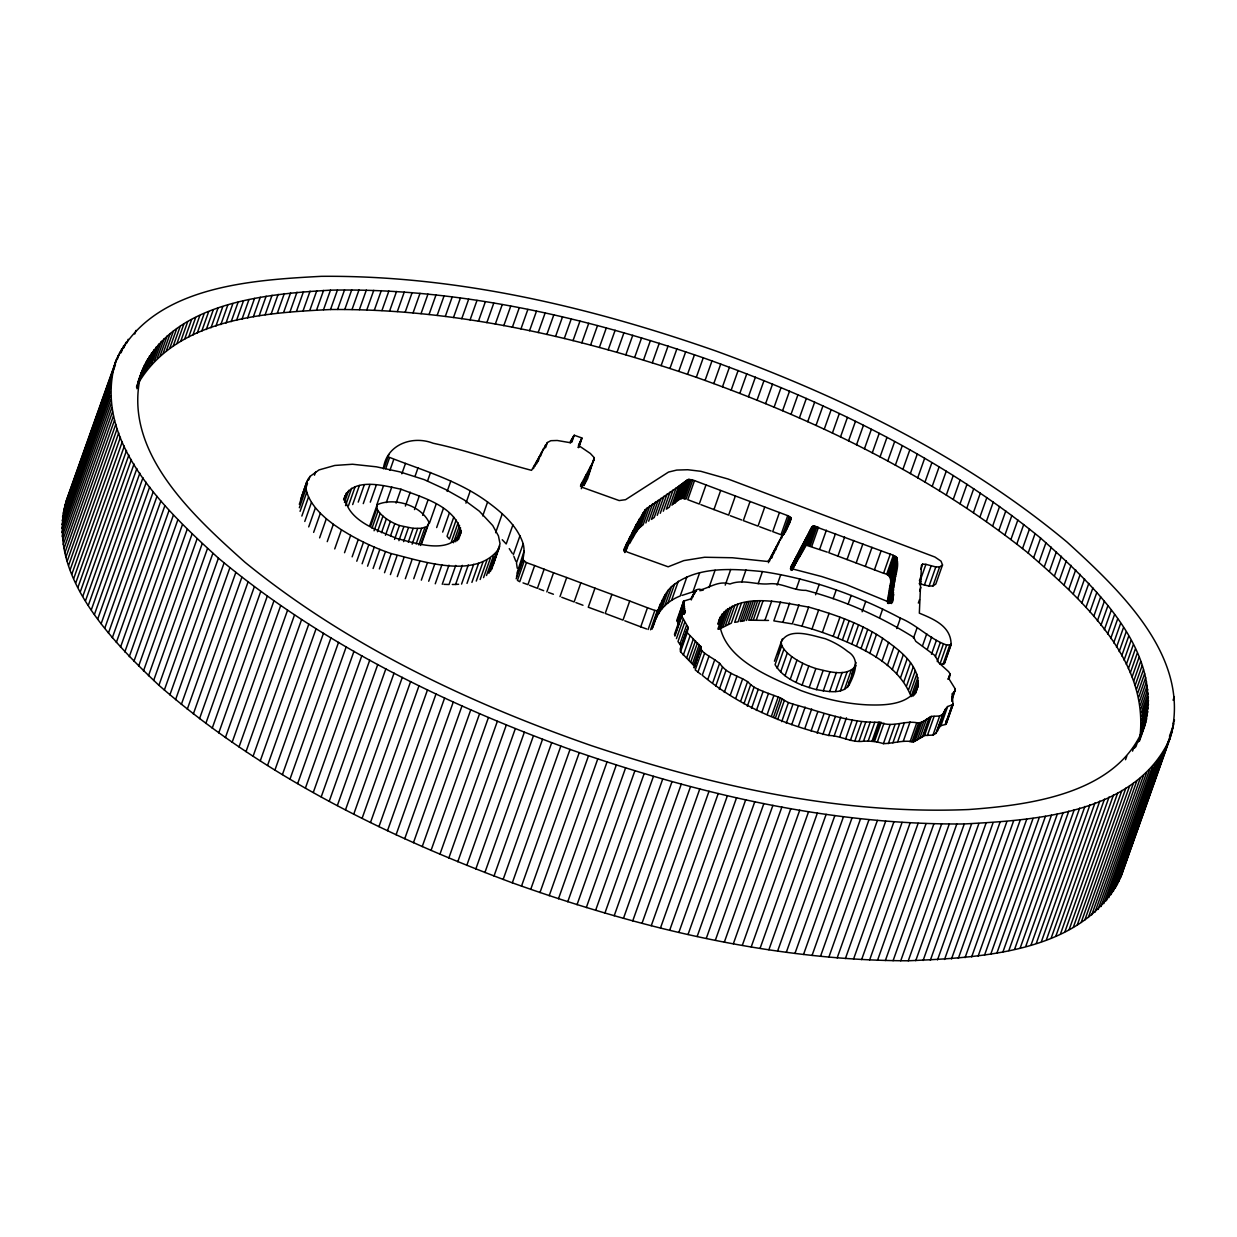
<?xml version="1.0" encoding="UTF-8"?>
<svg xmlns="http://www.w3.org/2000/svg" width="1237" height="1237" viewBox="0 0 1237 1237"><rect width="100%" height="100%" fill="white"/><g stroke="black" fill="none" stroke-linecap="round" stroke-linejoin="round"><path stroke-width="1.5" d="M893.547 594.332C889.805 583.106 906.752 558.382 890.269 554.176L813.668 526.003L811.534 527.457L790.969 567.087L793.69 569.252L821.584 576.504L845.969 584.452L889.171 602.187L892.635 601.862L893.547 594.332L890.501 603.022M684.494 608.434L684.989 612.872L681.2 615.16L674.49 634.256L674.907 636.065L684.494 608.434L683.551 601.151L690.555 598.986C693.741 595.213 694.467 587.235 701.456 589.632C711.028 586.879 719.315 580.54 729.954 584.019C742.757 578.885 755.714 584.962 768.734 583.864C781.583 582.349 792.948 590.714 805.875 590.343C844.098 600.393 880.187 616.32 913.726 637.38L915.767 641.323L935.157 655.703L938.667 662.645L948.655 671.706L950.109 673.995L948.269 679.206M344.814 496.13C346.777 520.638 377.501 530.225 397.139 538.59C416.312 543.244 449.866 555.258 461.045 532.436C455.742 506.18 422.714 497.63 400.974 489.218C383.3 485.553 351.494 476.369 343.592 499.593M1170.156 738.087C1135.891 813.946 1036.374 820.054 964.272 823.95C829.579 825.11 696.555 793.628 570.041 749.406C444.377 703.745 321.635 644.214 218.423 558.134C165.495 509.845 92.682 441.934 115.366 362.178C149.646 286.335 249.163 280.211 321.264 276.33C455.958 275.155 588.982 306.637 715.496 350.86C841.16 396.536 963.886 456.066 1067.114 542.131C1120.042 590.436 1192.839 658.347 1170.156 738.087L1121.634 874.822C1085.823 952.923 982.487 957.453 908.283 960.778C772.831 960.484 639.282 928.183 512.319 882.831C385.573 835.702 261.471 774.718 158.924 685.298C108.856 637.921 39.507 567.644 69.705 492.063M849.231 684.757C854.674 673.902 860.875 659.135 847.623 651.435C840.882 645.946 833.181 641.74 825.064 638.648C812.106 635.602 788.789 626.695 781.15 642.111L781.769 645.559L775.058 664.656C783.67 679.051 800.942 685.453 816.389 689.627C826.826 691.251 842.181 695.117 849.231 684.757L849.278 681.541M137.956 382.171C162.032 303.297 261.332 294.22 330.465 290.169C457.675 287.695 583.508 316.842 703.25 357.787C823.641 400.618 941.125 456.917 1040.611 538.08C1094.25 586.013 1173.341 657.914 1139.787 738.149C1149.838 659.831 1081.664 599.497 1028.163 553.078C929.729 474.436 814.518 419.312 696.323 377.316C578.761 337.052 455.386 308.43 330.511 309.528C262.677 312.775 175.36 318.79 137.523 384.552M594.27 459.654L590.528 466.596L583.818 485.677L587.575 478.734L594.317 457.752L590.358 453.484L578.468 445.397L581.854 437.944L574.246 435.238L569.716 442.599L557.222 440.48L550.836 440.697L547.372 442.537L531.554 470.338C498.913 461.803 466.442 450.283 433.197 443.263C412.246 435.068 386.176 444.671 383.393 468.777M894.397 584.297L887.687 603.393C886.063 594.239 897.938 575.994 883.558 573.272L828.79 552.707L835.485 533.611M950.109 673.995L949.15 679.144L955.32 689.071L951.717 701.333M951.098 644.755L946.645 645.003L939.934 664.099L944.388 663.836L951.098 644.755C951.268 626.231 933.703 619.134 919.338 613.15L921.457 565.263L922.632 564.118L925.91 564.335L935.806 566.948L939.656 566.855L942.517 564.969L941.017 561.15L934.925 557.037L728.005 478.997L700.76 471.282L687.741 469.735L676.716 470.075L668.521 472.07L625.566 499.686L619.165 500.568L581.606 487.1L580.57 485.847L581.777 483.002L590.528 466.596M791.139 518.612L787.722 515.643L694.498 480.605L688.684 479.384L645.266 509.629L636.297 524.519L623.711 549.738L627.499 552.15L668.15 566.809L683.829 560.608L704.611 557.253L732.319 557.748L767.141 561.428L768.981 560.469L791.139 518.612L789.299 523.823M491.63 569.484L500.026 543.754L498.449 535.915L492.759 525.57L479.307 511.159L464.153 499.918L445.629 489.496L424.306 479.662L399.783 471.854L376.388 466.813L352.514 464.246L334.825 465.452L319.007 469.921L309.946 476.477L306.683 482.09L300.591 499.454M659.878 605.975L651.992 629.076C658.27 614.851 659.785 597.904 671.567 586.585C696.416 565.804 732.211 568.68 762.44 571.571C810.73 578.715 857.411 595.244 900.428 618.144C917.004 624.932 929.853 639.189 946.645 645.003M516.185 578.823C519.772 567.567 526.328 555.985 523.189 543.801C517.282 525.818 502.408 512.845 487.594 502.006C457.767 480.049 421.198 470.014 387.66 456.639M516.989 573.164L524.163 550.821M141.745 371.517C119.85 449.82 192.786 515.489 244.911 562.201C346.855 645.281 467.493 702.446 591.054 745.524C712.419 786.021 840.109 814.92 968.772 809.524C1034.039 804.792 1125.33 792.314 1146.73 718.604M701.116 647.09L694.173 667.733L701.116 647.09L687.246 632.679L688.004 627.205L681.2 615.16M917.9 686.628C920.266 664.656 898.479 649.518 882.692 638.323C860.287 623.262 834.434 614.449 808.673 607.073C782.696 603.022 735.706 589.863 719.223 619.799C721.063 658.919 770.187 677.026 800.849 690.524C822.126 698.379 844.469 703.698 867.168 704.843C884.78 705.461 909.365 705.183 917.9 686.628L915.457 693.57M299.323 504.34L306.683 482.09M1124.711 864.137L1121.634 874.822M301.905 496.532L307.998 479.167M304.457 492.094L307.503 483.42M308.724 479.941L309.946 476.477M299.354 507.727L306.049 488.63L306.034 485.244M300.065 511.345L306.776 492.249L306.049 488.63M314.476 475.209L315.698 471.745M301.843 516.061L308.554 496.965L306.776 492.249M304.781 521.457L311.492 502.361L308.554 496.965M308.709 526.9L315.42 507.804L311.492 502.361M313.641 532.374L320.352 513.278L315.42 507.804M319.61 537.863L326.321 518.782L320.352 513.278M327.233 541.651L333.341 524.287L326.321 518.782M343.917 499.918L346.36 492.975M344.489 502.469L348.757 490.316M345.54 505.624L351.633 488.259M348.463 505.732L355.174 486.651M334.732 548.919L341.443 529.823L333.341 524.287M352.684 504.557L359.395 485.476M358.22 502.114L364.312 484.765M344.535 552.707L350.643 535.343L341.443 529.823M363.261 503.629L369.971 484.533M370.28 502.16L376.373 484.811M352.143 556.836L358.251 539.487L350.643 535.343M384.568 466.813L388.835 454.659M385.681 468.668L389.33 458.247M356.782 561.227L363.492 542.131L358.251 539.487M376.852 504.681L383.563 485.6M369.801 525.493L377.177 504.711C394.309 497.073 421.013 505.299 429.084 522.509L421.585 543.692M389.949 470.261L393.613 459.839M370.775 525.787L376.868 508.438L377.177 504.711M372.012 528.168L378.12 510.804L376.868 508.438M362.116 563.763L368.827 544.667L363.492 542.131M374.069 530.766L380.161 513.417L378.12 510.804M386.3 502.593L391.789 486.976M377.455 531.74L382.944 516.123L380.161 513.417M367.559 566.19L374.27 547.094L368.827 544.667M401.839 473.802L405.504 463.396M381.491 532.699L386.361 518.813L382.944 516.123M373.11 568.494L379.821 549.398L374.27 547.094M396.087 503.103L400.974 489.218M385.465 535.265L390.351 521.38L386.361 518.813M390.536 535.822L394.804 523.668L390.351 521.38M379.372 568.927L385.465 551.578L379.821 549.398M414.998 476.431L418.044 467.756M405.365 506.057L410.251 492.171M394.557 539.409L399.427 525.524L413.143 528.323L421.631 528.307L427.213 526.39L429.084 522.509M384.521 572.7L391.232 553.604C422.312 561.041 476.338 580.339 499.238 548.3M398.917 540.662L403.788 526.776M390.397 574.602L397.108 555.521M414.503 509.598L419.389 495.712M403.571 541.62L408.442 527.72M427.492 481.147L430.538 472.472M408.272 542.208L413.143 528.323M397.293 576.628L404.004 557.531M412.137 544.156L417.627 528.539M422.637 515.319L428.126 499.686M416.142 543.94L421.631 528.307M405.334 578.715L412.045 559.619M418.817 544.96L424.925 527.611M420.518 545.471L427.213 526.39M429.486 523.081L436.197 504M413.746 578.715L419.838 561.366M447.16 491.414L450.825 480.992M436.661 527.565L443.372 508.484M421.338 580.138L427.43 562.789M442.676 532.096L449.371 513.015M428.698 581.251L434.805 563.886M453.747 517.205L447.036 536.301L449.433 539.131L456.144 520.05M435.254 583.787L441.965 564.69M451.381 541.868L458.092 522.772M465.947 503.15L470.215 490.996M453.469 542.734L459.576 525.385M455.68 541.744L460.566 527.859M457.396 540.631L461.061 530.225M442.243 584.281L448.954 565.201M458.602 539.378L461.045 532.436M455.742 565.417L449.031 584.513L443.944 584.343M452.309 584.482L455.587 584.452L462.298 565.355M482.724 515.891L487.594 502.006M461.571 584.08L468.282 564.984M466.998 583.385L473.709 564.288M471.9 582.38L478.611 563.283M476.276 581.065L482.987 561.969M495.62 532.714L502.33 513.618M480.157 579.488L486.868 560.392M483.559 577.633L490.269 558.536M486.512 575.514L493.223 556.418M488.862 573.334L495.573 554.238M493.934 561.119L498.202 548.965M490.393 571.463L497.104 552.367M493.099 565.185L499.81 546.089M512.922 524.859L506.211 543.955L502.237 539.734M533.456 468.637L534.678 465.158M535.049 466.194L536.889 460.984M536.672 463.767L539.1 456.824M538.064 461.571L541.11 452.897M540.693 455.927L543.136 448.985M544.156 448.629L545.378 445.15M545.548 447.748L547.372 442.537M513.278 554.856L519.973 535.76M523.189 543.801L516.478 562.897L517.221 568.17M516.525 576.427L523.236 557.33M524.148 561.304L517.437 580.4L519.741 581.73L526.452 562.634L522.895 559.727M570.412 443.109L571.618 439.645M571.386 441.393L572.607 437.929M571.664 441.377L573.489 436.166M571.803 442.181L574.246 435.238M526.452 562.634L534.647 565.556L527.936 584.637L523.019 582.89M578.174 447.469L579.998 442.274M578.421 447.454L580.864 440.511M578.808 446.619L581.854 437.944M578.715 447.547L581.761 438.872M534.647 565.556L544.125 569.206L537.415 588.302L529.513 585.256M580.555 486.466L581.777 483.002M581.313 488.692L586.183 474.807M546.831 591.874L553.542 572.777L544.125 569.206M588.224 475.101L594.317 457.752M559.99 596.621L566.701 577.524L553.542 572.777M566.701 577.524L580.849 582.843L574.138 601.94L561.768 597.285M580.849 582.843L594.982 588.147L588.271 607.228L603.532 612.825M623.927 551.207L626.973 542.533M624.561 552.135L630.05 536.518M624.886 552.599L633.143 530.503M626.432 549.599L636.297 524.519M611.928 594.348L605.218 613.444L623 620.124L629.71 601.027L594.982 588.147M629.587 543.615L632.88 537.678L639.591 518.581M632.88 537.678L636.375 531.833L643.085 512.736M636.375 531.833L638.555 528.725L645.266 509.629M638.555 528.725L640.673 526.668L647.384 507.572M649.858 505.67L643.147 524.766L640.673 526.668M645.869 522.957L652.579 503.861M648.667 521.179L655.378 502.083M658.161 500.305L651.451 519.401L654.265 517.437L660.975 498.341M657.249 515.35L663.96 496.269M660.28 513.293L666.99 494.197M663.31 511.221L670.021 492.125M673.052 490.068L666.341 509.165L669.372 507.093L676.082 487.997M671.969 505.284L678.68 486.187M673.376 504.248L680.087 485.151M681.448 484.115L674.737 503.212L676.082 502.16L682.793 483.064M677.443 501.109L684.154 482.013M678.804 500.073L685.514 480.977M686.922 479.956L680.226 499.052L681.974 498.465L688.684 479.384M681.015 498.65L687.71 479.569M689.829 479.399L683.118 498.496L686.025 499.114L692.735 480.018M684.463 498.697L691.174 479.616M646.642 628.984L640.751 626.85L647.461 607.769L629.71 601.027M694.498 480.605L687.787 499.702L699.276 504.031L705.987 484.95M648.126 629.525L654.837 610.429L657.264 610.707L659.584 608.156M650.554 629.803L657.264 610.707M653.646 622.953L660.342 603.857M662.615 599.821L655.904 618.917C660.311 608.202 669.433 600.069 680.195 596.018L686.906 576.921M658.486 613.908L665.197 594.811M661.625 609.114L668.336 590.018M664.857 605.682L671.567 586.585M667.995 602.867L674.706 583.771M671.598 600.301L678.309 581.22M735.35 496.006L728.639 515.102L713.95 509.567L720.661 490.486M684.494 600.594L677.165 621.654L683.551 601.151M683.845 600.765L676.84 620.247M677.629 623.634L684.339 604.537M677.799 625.52L684.509 606.424M675.603 632.957L682.314 613.861M684.138 614.341L685.36 610.862M676.438 638.617L683.149 619.521M682.02 595.414L692.936 591.843L699.647 572.746M691.267 599.96L693.091 594.75M692.596 597.456L694.436 592.245M693.802 594.549L695.024 591.085M684.695 622.412L677.984 641.508L681.293 646.302L688.004 627.205M694.653 593.636L695.859 590.157M679.793 644.431L686.504 625.35M686.891 629.757L680.18 648.853L680.536 651.775L694.405 666.186M681.216 647.399L688.143 627.824M680.536 651.775L687.246 632.679M683.288 655.177L689.999 636.081M709.002 587.56L715.094 570.211M686.643 658.038L693.354 638.941M688.777 659.955L695.488 640.859M690.803 661.857L697.513 642.761M692.596 663.542L699.292 644.446M750.039 501.526L743.329 520.622L758.034 526.127L764.744 507.031M693.818 664.918L700.529 645.822M700.884 648.636L701.951 650.832L695.24 669.928L700.807 674.289M725.222 585.132L730.711 569.515M697.884 672.309L704.595 653.213L701.951 650.832M717.847 623.804L720.29 616.846M718.295 624.515L721.944 614.109M717.877 629.123L723.985 611.758M704.595 653.213L708.987 656.182L702.276 675.278C738.427 705.523 782.975 724.263 828.682 735.474C840.681 735.536 851.334 742.942 863.519 741.226C870.322 740.901 876.925 741.535 883.404 743.653C893.562 743.406 903.335 739.819 913.555 741.875C917.282 739.896 921.008 737.824 924.534 735.505L932.976 735.087L936.038 733.325L945.578 708.925L947.635 706.543L953.047 704.518L952.042 693.833L955.381 690.926M725.702 610.197L718.991 629.277L731.314 623.139L738.025 604.043M720.924 627.808L727.634 608.712M723.104 626.432L729.815 607.336M725.547 625.195L732.258 606.099M741.721 582.07L745.988 569.932M708.012 678.85L714.723 659.754L708.987 656.182M728.284 624.082L734.994 604.986M712.883 682.407L719.594 663.326L714.723 659.754M741.38 603.269L734.67 622.35L738.102 621.794L744.813 602.697M715.79 685.994L722.501 666.898L719.594 663.326M746.932 602.388L740.221 621.469L744.396 620.804L751.106 601.708M779.434 512.535L772.723 531.632L781.011 534.724L787.722 515.643M742.308 621.144L749.019 602.048M719.331 689.318L726.042 670.222L722.501 666.898M758.173 583.725L762.44 571.571M746.499 620.479L753.209 601.383M768.424 562.711L769.646 559.232M755.39 601.12L748.679 620.201L768.517 620.433M769.507 561.165L771.331 555.97M771.208 557.902L773.048 552.692M724.294 692.426L731.005 673.33L726.042 670.222M771.718 558.119L774.764 549.429M774.053 553.125L776.496 546.182M750.952 619.984L757.647 600.904M775.785 549.862L778.228 542.919M778.119 544.868L779.944 539.657M780.47 539.827L781.691 536.363M781.583 538.265L789.221 516.293M753.333 619.861L760.044 600.765M783.315 534.972L785.155 529.761M784.165 534.245L790.273 516.88M785.619 531.864L788.665 523.189M786.639 529.591L790.907 517.453M788.015 526.854L791.185 518.009M756.364 619.83L763.074 600.734M730.232 695.318L736.943 676.222L731.005 673.33M735.922 697.915L742.633 678.819L736.943 676.222M777.099 585.086L780.748 574.664M764.992 620.124L771.702 601.027M740.855 700.73L747.565 681.633L742.633 678.819M790.397 568.804L791.618 565.324M791.031 568.17L792.855 562.959M743.963 703.729L750.673 684.633L747.565 681.633M791.046 569.267L794.108 560.593M791.077 570.381L795.345 558.227M780.547 601.8L773.836 620.881L792.283 623.896L798.994 604.8M791.726 569.747L796.597 555.861M792.36 569.128L797.85 553.496M792.391 570.226L799.102 551.13M793.644 567.86L800.354 548.78M794.896 565.495L801.607 546.414M796.149 563.144L802.859 544.048M797.417 560.778L804.127 541.682M805.38 539.317L798.669 558.413L806.246 545.208L827.259 552.135M799.937 556.047L806.648 536.966M747.334 706.25L754.044 687.153L750.673 684.633M801.174 553.681L807.885 534.6M802.411 551.315L809.122 532.219M803.633 548.934L810.343 529.853M804.823 546.553L811.951 526.761M805.674 545.455L812.384 526.359M806.246 545.208L812.956 526.112M806.957 545.1L813.668 526.003M807.854 545.161L814.549 526.065M751.524 708.414L758.235 689.318L754.044 687.153M808.936 545.362L815.647 526.266M782.928 622.134L789.623 603.037M810.235 545.733L816.946 526.653M796.149 589.307L799.798 578.885M811.781 546.275L818.492 527.194M756.395 710.455L763.105 691.375L758.235 689.318M774.439 661.207L782.279 639.019M778.042 654.048L781.088 645.374M777.192 668.305L783.902 649.209L781.769 645.559M761.76 712.527L768.455 693.431L763.105 691.375M819.667 549.259L826.378 530.163M780.609 672.031L787.32 652.95L783.902 649.209M767.172 714.522L773.883 695.426L768.455 693.431M793.907 624.268L801.963 626.169L808.673 607.073M785.047 675.711L791.742 656.631L787.32 652.95M771.486 716.099L778.197 697.019L773.883 695.426M815.585 594.734L819.25 584.312M773.589 716.95L780.3 697.854L778.197 697.019M775.46 717.893L782.171 698.797L780.3 697.854M790.257 679.206L796.968 660.125L791.742 656.631M777.671 719.501L784.382 700.405L782.171 698.797M801.963 626.169L811.998 628.999L818.693 609.903M837.913 556.14L844.624 537.044M781.707 721.65L788.417 702.57L784.382 700.405M796.009 682.391L802.72 663.295L796.968 660.125M786.268 723.212L792.979 704.131C821.554 711.878 849.804 723.258 879.878 722.253C892.047 727.866 904.386 720.429 916.772 722.717C922.338 723.676 926.575 718.666 931.245 716.409L939.687 715.991L942.749 714.244L945.578 708.925M802.071 685.128L808.782 666.032L802.72 663.295M833.166 598.646L836.227 589.972M847.036 559.572L853.746 540.476M811.998 628.999L822.389 632.385L829.099 613.289M791.726 724.666L798.437 705.569M809.153 687.648L815.863 668.568C828.218 671.397 846.726 677.582 855.942 665.661M798.437 726.196L805.148 707.116M856.159 563.005L862.869 543.909M917.839 677.489L911.128 696.586C898.619 664.362 863.457 648.281 833.181 636.359L839.892 617.278M816.389 689.627L823.1 670.531M848.118 604.135L851.18 595.445M804.978 728.067L811.688 708.971M837.836 637.983L844.531 618.887M865.297 566.422L872.008 547.326M823.27 690.926L829.981 671.83M842.505 639.776L849.216 620.68M811.085 730.897L817.781 711.801M829.671 691.56L836.382 672.464M847.19 641.74L853.901 622.659M874.435 569.84L881.131 550.759M817.131 733.216L823.842 714.12M862.127 611.774L865.776 601.352M851.86 643.874L858.571 624.778M835.439 691.514L842.15 672.418M822.852 734.5L829.563 715.403M840.433 690.818L847.144 671.722M856.483 646.116L863.194 627.035M883.558 573.272L890.269 554.176M844.5 689.457L851.211 670.361M828.682 735.474L835.392 716.378M886.62 574.416L893.33 555.32M851.721 674.598L855.989 662.46M847.484 687.447L854.195 668.351M861.029 648.497L867.74 629.401M887.532 574.788L894.243 555.691M888.321 575.143L895.016 556.047M888.97 575.514L895.681 556.418M889.496 575.901L896.207 556.805M889.913 576.318L896.609 557.222M834.125 736.03L840.835 716.934M890.207 576.798L896.918 557.701M890.424 577.354L897.134 558.258M890.655 578.761L897.366 559.681M865.467 650.956L872.178 631.86M890.717 580.509L897.428 561.412M890.594 582.194L897.304 563.098M890.331 583.818L897.041 564.721M889.65 587.034L896.701 566.345M889.357 588.657L896.067 569.577M879.631 617.727L882.677 609.037M889.187 590.327L895.897 571.231M889.109 592.647L895.82 573.551M888.893 595.368L895.603 576.287M839.722 736.912L846.433 717.816M888.537 598.059L895.248 578.978M888.12 600.734L894.83 581.637M869.766 653.492L876.476 634.395M888.506 602.605L893.995 586.987M888.815 603.579L893.702 589.693M889.882 602.852L893.547 592.446M891.057 602.249L893.485 595.306M890.934 603.208L893.377 596.265M891.228 603.362L893.222 597.208M891.552 603.532L892.898 599.11M845.598 738.953L852.308 719.857M875.982 657.419L882.692 638.323M850.376 740.453L857.086 721.357M881.904 661.47L888.614 642.39M854.782 741.149L861.493 722.052M896.779 628.566L900.428 618.144M859.035 741.226L865.745 722.13M920.792 569.329L922.632 564.118M887.331 665.552L894.042 646.456M919.431 580.679L921.256 575.468M863.519 741.226L870.229 722.13M919.802 581.699L925.91 564.335M919.555 584.745L920.776 581.282M919.632 590.915L920.854 587.436M892.248 669.619L898.959 650.538M868.096 741.303L874.806 722.207M919.199 583.431L924.41 585.039L931.121 565.943M918.333 603.084L919.539 599.62M871.946 741.38L878.657 722.284M896.639 673.717L903.35 654.62M873.183 741.334L879.878 722.253M924.41 585.039L929.095 586.044L935.806 566.948M874.528 741.427L881.239 722.331M913.463 638.153L917.127 627.747M877.265 742.277L883.976 723.181M900.505 677.814L907.2 658.718M929.095 586.044L932.945 585.951L939.656 566.855M942.517 564.969L935.806 584.065L932.945 585.951M903.814 681.912L910.509 662.816M883.404 743.653L890.114 724.557M906.551 686.025L913.262 666.929M922.477 645.93L926.745 633.777M888.321 743.638L895.031 724.542M908.577 689.72L915.287 670.624M910.092 693.23L916.803 674.134M892.882 742.88L899.593 723.784M927.348 649.224L931.616 637.07M912.891 696.323L918.38 680.69M897.737 741.659L904.433 722.578M913.957 695.302L915.179 691.839M914.746 694.158L918.411 683.736M915.612 692.797L916.818 689.318M931.492 654.265L936.378 640.379M903.366 741.009L910.076 721.913M935.28 656.754L940.166 642.869M937.229 661.563L943.321 644.214M910.061 741.813L916.772 722.717M911.901 741.999L918.612 722.903M913.555 741.875L920.266 722.795M914.978 741.272L921.689 722.192M942.996 664.346L949.707 645.25M917.344 739.772L924.054 720.676M944.511 662.723L951.222 643.627M919.787 738.303L926.498 719.207M922.323 737.066L929.033 717.986M923.343 736.247L930.054 717.151M924.534 735.505L931.245 716.409M927.41 735.458L934.121 716.362M948.114 679.19L949.336 675.727M932.976 735.087L939.687 715.991M936.038 733.325L942.749 714.244M937.739 730.789L944.449 711.708M938.868 728.021L940.924 725.64L947.635 706.543M952.026 697.482L953.851 692.272M951.655 699.493L955.32 689.071M940.924 725.64L945.3 724.511L952.011 705.415M945.3 724.511L952.938 703.745M946.011 724.202L952.722 705.105M946.336 723.599L953.047 704.518M65.654 502.408L116.726 358.73M64.618 505.979L118.226 355.344M63.752 509.598L112.289 372.863M71.375 488.739L73.277 483.342M79.029 467.153L94.352 423.966M98.821 411.38L115.428 364.606M117.345 359.209L119.896 352.004M63.056 513.262L111.577 376.543M120.453 352.344L121.721 348.741M62.515 516.989L111.036 380.269M121.164 352.731L123.715 345.525M62.128 520.762L110.65 384.042M123.947 347.783L125.865 342.386M61.912 524.596L110.433 387.861M126.885 342.896L128.169 339.294M61.85 528.462L110.387 391.742M61.958 532.389L110.48 395.67M62.221 536.363L110.758 399.644M134.74 334.036L136.008 330.434M62.654 540.383L111.175 403.664M63.242 544.45L111.778 407.715M63.999 548.548L112.521 411.828M64.912 552.692L113.448 415.972M65.994 556.882L114.515 420.163M67.231 561.119L115.752 424.384M68.623 565.386L117.159 428.651M70.184 569.685L118.706 432.965M136.472 387.104L143.028 368.239M138.157 382.774L144.466 365.023M136.92 386.995L138.807 381.661M139.116 381.383L146.059 361.853M136.874 388.712L138.127 385.155M140.863 378.275L147.791 358.745M71.901 574.03L120.422 437.295M142.75 375.228L149.677 355.699M144.791 372.244L151.718 352.715M146.987 369.306L153.914 349.777M73.772 578.39L122.308 441.671M149.321 366.446L156.249 346.917M151.811 363.632L158.738 344.102M75.813 582.797L124.334 446.078M154.439 360.895L161.382 341.366M157.223 358.22L164.165 338.691M77.993 587.235L126.53 450.515M160.161 355.607L167.088 336.062M163.222 353.055L170.165 333.511M80.343 591.703L128.88 454.984M166.438 350.566L173.381 331.037M169.809 348.154L176.736 328.609M82.848 596.203L131.385 459.484M173.304 345.803L180.231 326.274M85.523 600.734L134.044 464.014M176.953 343.515L183.88 323.986M180.726 341.304L187.653 321.775M88.337 605.28L136.859 468.56M184.653 339.154L191.58 319.625M91.306 609.856L139.843 473.137M188.704 337.082L195.632 317.553M192.895 335.088L199.837 315.559M94.429 614.464L142.966 477.729M197.224 333.155L204.167 313.626M97.708 619.088L146.244 482.353M201.693 331.3L208.62 311.77M101.14 623.726L149.662 487.007M206.285 329.506L213.228 309.977M211.017 327.79L217.944 308.26M104.712 628.381L153.249 491.661M215.872 326.151L222.799 306.621M108.439 633.066L156.975 496.346M220.851 324.589L227.778 305.06M112.32 637.766L160.841 501.031M225.969 323.104L232.896 303.575M116.34 642.467L164.861 505.747M231.195 321.682L238.122 302.153M120.499 647.198L169.036 510.479M236.561 320.352L243.488 300.807M242.035 319.084L248.962 299.555M124.813 651.93L173.35 515.21M247.632 317.894L254.559 298.364M129.266 656.677L177.803 519.957M253.353 316.78L260.28 297.251M133.874 661.439L182.396 524.704M259.182 315.744L266.125 296.215M138.606 666.202L187.127 529.482M265.135 314.801L272.063 295.256M143.477 670.964L192.013 534.245M271.197 313.92L278.124 294.375M148.486 675.742L197.023 539.023M277.366 313.116L284.294 293.586M283.644 312.389L290.587 292.86M153.635 680.52L202.172 543.801M290.046 311.739L296.973 292.21M158.924 685.298L207.46 548.579M296.54 311.183L303.467 291.654M164.335 690.091L212.872 553.356M303.127 310.688L310.07 291.159M169.886 694.869L218.423 558.134M309.838 310.286L316.765 290.757M175.561 699.647L224.098 562.912M316.626 309.961L323.568 290.417M181.36 704.41L229.896 567.69M323.522 309.698L330.465 290.169M187.297 709.188L235.819 572.453M330.511 309.528L337.454 289.999M193.343 713.95L241.88 577.215M337.608 309.436L344.535 289.906M199.528 718.697L248.049 581.978M344.783 309.436L351.71 289.891M352.035 309.497L358.977 289.968M205.821 723.444L254.343 586.725M359.395 309.637L366.322 290.107M212.223 728.176L260.76 591.456M366.817 309.868L373.76 290.339M218.763 732.892L267.285 596.172M374.332 310.178L381.274 290.649M225.397 737.608L273.934 600.873M381.939 310.564L388.866 291.02M232.154 742.293L280.691 605.573M389.609 311.013L396.536 291.484M239.019 746.962L287.556 610.243M397.355 311.554L404.283 292.025M246.008 751.617L294.53 614.897M405.179 312.172L412.107 292.643M253.09 756.255L301.612 619.536M413.065 312.884L420.008 293.339M260.265 760.863L308.802 624.144M421.028 313.657L427.956 294.128M267.548 765.456L316.084 628.736M429.053 314.507L435.981 294.978M274.939 770.032L323.475 633.298M437.14 315.435L444.068 295.906M282.423 774.578L330.959 637.844M445.289 316.456L452.216 296.926M453.484 317.538L460.427 298.009M289.999 779.094L338.536 642.359M461.757 318.698L468.684 299.168M297.669 783.578L346.205 646.843M470.06 319.935L477.003 300.405M305.431 788.031L353.968 651.311M478.425 321.264L485.368 301.72M313.286 792.453L361.822 655.734M486.852 322.656L493.779 303.111M321.218 796.86L369.755 660.125M495.31 324.109L502.237 304.58M329.243 801.22L377.764 664.485M503.799 325.656L510.742 306.127M337.345 805.55L385.867 668.815M512.35 327.279L519.277 307.735M345.51 809.833L394.046 673.114M520.932 328.965L527.859 309.436M353.767 814.085L402.303 677.366M529.544 330.727L536.471 311.198M362.101 818.306L410.622 681.572M538.188 332.567L545.115 313.038M370.497 822.481L419.018 685.746M546.862 334.469L553.789 314.94M378.955 826.61L427.492 689.89M555.568 336.449L562.495 316.919M387.49 830.707L436.012 693.972M564.288 338.505L571.231 318.976M396.087 834.743L444.609 698.024M573.04 340.623L579.967 321.094M404.731 838.748L453.268 702.028M581.807 342.819L588.735 323.29M413.452 842.706L461.973 705.987M590.59 345.077L597.533 325.547M422.219 846.618L470.74 709.883M599.388 347.411L606.331 327.867M608.202 349.793L615.129 330.264M431.033 850.468L479.569 713.749M617.016 352.267L623.958 332.738M439.908 854.288L488.429 717.553M625.845 354.787L632.772 335.258M448.815 858.045L497.351 721.31M634.674 357.385L641.601 337.856M457.783 861.741L506.304 725.021M643.503 360.044L650.43 340.515M466.782 865.405L515.319 728.67M652.316 362.766L659.259 343.237M475.828 868.992L524.349 732.273M661.146 365.564L668.073 346.02M484.904 872.533L533.425 735.814M669.959 368.41L676.886 348.88M494.011 876.028L542.533 739.309M678.757 371.316L685.685 351.787M503.15 879.461L551.687 742.726M687.54 374.285L694.483 354.756M512.319 882.831L560.84 746.097M696.323 377.316L703.25 357.787M521.504 886.14L570.041 749.406M705.075 380.408L712.002 360.879M530.719 889.388L579.256 752.668M713.811 383.547L720.738 364.018M539.966 892.573L588.487 755.853M722.516 386.748L729.443 367.219M549.213 895.696L597.749 758.977M731.206 390.011L738.133 370.481M558.475 898.758L607.011 762.038M739.85 393.32L746.792 373.79M567.752 901.758L616.289 765.038M748.478 396.69L755.405 377.161M577.03 904.695L625.566 767.961M757.059 400.108L764.002 380.579M586.323 907.556L634.859 770.837M765.626 403.587L772.553 384.058M595.615 910.355L644.152 773.635M774.13 407.112L781.057 387.568M782.604 410.684L789.531 391.139M604.908 913.092L653.445 776.357M791.031 414.302L797.958 394.773M614.201 915.751L662.723 779.016M799.396 417.967L806.338 398.438M623.479 918.333L672.016 781.614M807.73 421.678L814.657 402.149M632.756 920.854L681.278 784.134M816.003 425.435L822.945 405.906M642.018 923.312L690.54 786.593M824.229 429.239L831.156 409.71M651.265 925.693L699.786 788.959M832.393 433.089L839.32 413.56M660.481 927.997L709.017 791.263M840.495 436.97L847.422 417.441M669.696 930.224L718.233 793.505M848.536 440.898L855.463 421.369M678.881 932.389L727.418 795.654M856.514 444.872L863.441 425.327M688.05 934.461L736.572 797.741M864.416 448.876L871.358 429.332M697.173 936.471L745.71 799.751M872.255 452.912L879.198 433.383M706.281 938.404L754.802 801.684M880.033 456.994L886.96 437.45M715.342 940.259L763.878 803.54M887.718 461.107L894.66 441.563M724.372 942.037L772.909 805.318M895.341 465.251L902.268 445.707M733.355 943.738L781.892 807.019M902.871 469.426L909.813 449.881M742.308 945.362L790.845 808.627M910.324 473.632L917.266 454.103M751.215 946.893L799.736 810.173M917.699 477.869L924.642 458.324M924.982 482.121L931.925 462.592M760.059 948.362L808.596 811.642M932.188 486.419L939.115 466.89M768.873 949.753L817.394 813.018M939.3 490.733L946.228 471.204M777.625 951.052L826.146 814.333M946.305 495.078L953.248 475.534M786.315 952.274L834.851 815.554M953.232 499.439L960.159 479.91M794.958 953.418L843.479 816.698M960.051 503.815L966.994 484.285M803.524 954.485L852.061 817.75M966.777 508.221L973.72 488.692M812.044 955.459L860.565 818.739M973.411 512.644L980.338 493.115M820.487 956.356L869.008 819.636M979.92 517.081L986.863 497.552M828.852 957.175L877.389 820.44M986.353 521.55L993.28 502.006M837.171 957.902L885.692 821.182M992.662 526.019L999.589 506.49M845.397 958.551L893.918 821.832M998.862 530.503L1005.789 510.974M853.545 959.123L902.082 822.404M1004.954 534.987L1011.881 515.458M861.617 959.603L910.154 822.883M1010.923 539.502L1017.865 519.973M1016.799 544.017L1023.726 524.488M869.611 960.005L918.148 823.285M1022.535 548.548L1029.478 529.003M877.528 960.329L926.065 823.61M1028.163 553.078L1035.106 533.534M885.352 960.561L933.889 823.842M1033.684 557.609L1040.611 538.08M893.083 960.716L941.62 823.997M1039.065 562.139L1046.007 542.61M900.737 960.793L949.258 824.058M1044.337 566.685L1051.264 547.156M908.283 960.778L956.804 824.043M1049.486 571.231L1056.413 551.702M915.736 960.67L964.272 823.95M1054.496 575.777L1061.439 556.233M923.096 960.5L971.617 823.765M1059.382 580.308L1066.325 560.778M930.348 960.237L978.884 823.502M1064.145 584.838L1071.087 565.309M1068.783 589.384L1075.711 569.84M937.507 959.881L986.028 823.162M1073.268 593.899L1080.21 574.37M944.558 959.448L993.079 822.729M1077.643 598.414L1084.571 578.885M951.5 958.938L1000.022 822.218M1081.865 602.929L1088.807 583.4M958.335 958.335L1006.856 821.615M1085.962 607.429L1092.889 587.9M965.061 957.654L1013.582 820.935M1089.921 611.913L1096.848 592.384M971.663 956.897L1020.2 820.177M1093.74 616.397L1100.667 596.868M978.158 956.046L1026.695 819.327M1097.42 620.85L1104.347 601.321M1100.961 625.303L1107.888 605.774M984.544 955.119L1033.065 818.399M1104.347 629.726L1111.29 610.197M990.791 954.114L1039.327 817.394M1107.61 634.133L1114.537 614.603M996.929 953.031L1045.466 816.296M1110.718 638.524L1117.645 618.995M1002.96 951.856L1051.481 815.137M1113.687 642.9L1120.614 623.371M1008.851 950.604L1057.372 813.884M1116.501 647.245L1123.443 627.716M1119.176 651.574L1126.103 632.045M1014.603 949.274L1063.14 812.554M1121.712 655.873L1128.639 636.344M1020.247 947.867L1068.783 811.132M1124.077 660.141L1131.02 640.611M1025.751 946.367L1074.288 809.647M1126.319 664.393L1133.247 644.848M1128.391 668.598L1135.319 649.069M1031.132 944.805L1079.669 808.07M1130.324 672.789L1137.251 653.26M1036.374 943.151L1084.911 806.431M1132.102 676.948L1139.03 657.404M1133.726 681.061L1140.669 661.532M1041.477 941.419L1090.013 804.699M1135.21 685.159L1142.138 665.614M1046.456 939.625L1094.992 802.89M1136.54 689.21L1143.467 669.665M1137.7 693.215L1144.642 673.686M1051.295 937.739L1099.817 801.019M1138.72 697.204L1145.663 677.66M1055.981 935.775L1104.517 799.056M1139.586 701.132L1146.529 681.602M1140.298 705.044L1147.24 685.499M1060.542 933.749L1109.063 797.03M1140.87 708.894L1147.797 689.365M1141.272 712.713L1148.199 693.184M1125.531 759.719L1126.783 756.163M1064.949 931.647L1113.486 794.912M1141.519 716.486L1148.446 696.957M1141.612 720.212L1148.554 700.683M1141.565 723.892L1148.493 704.363M1069.216 929.451L1117.753 792.731M1132.551 751.122L1133.803 747.565M1141.349 727.526L1148.276 707.997M1134.592 748.122L1135.844 744.581M1140.978 731.113L1147.921 711.584M1135.844 746.854L1137.746 741.52M1140.468 734.654L1147.395 715.125M1138.226 741.968L1139.478 738.427M1139.184 740.576L1145.895 722.052M1073.345 927.193L1121.882 790.474M1139.385 741.195L1144.921 725.423M1077.319 924.874L1125.856 788.139M1081.153 922.462L1129.69 785.742M1084.834 919.988L1133.37 783.268M1088.374 917.452L1136.896 780.717M1091.761 914.823L1140.282 778.104M1094.992 912.148L1143.514 775.413M1098.069 909.396L1146.591 772.661M1173.078 700.219L1174.346 696.617M1100.992 906.566L1149.513 769.847M1103.76 903.675L1152.296 766.955M1106.373 900.722L1154.91 764.002M1108.831 897.706L1157.368 760.971M1111.135 894.614L1159.672 757.894M1113.285 891.475L1161.821 754.74M1173.217 723.614L1174.485 720.011M1115.279 888.259L1163.801 751.539M1127.34 855.061L1130.525 846.062M1148.4 795.7L1151.601 786.701M1163.089 754.323L1165.007 748.926M1169.475 736.324L1173.944 723.738M1117.104 884.996L1165.625 748.261M1125.995 860.535L1144.503 808.364M1145.787 804.761L1173.248 727.402M1118.774 881.656L1167.295 744.937M1120.274 878.27L1172.382 731.021M692.936 591.843L696.369 591.271M699.802 590.714L703.235 590.142M455.587 584.452L458.587 584.266M788.417 702.57L792.979 704.131M385.465 551.578L391.232 553.604M808.782 666.032L815.863 668.568M548.486 592.461L553.418 594.239M647.461 607.769L654.837 610.429M822.389 632.385L833.181 636.359M759.657 526.73L771.099 531.013M575.901 602.605L582.983 605.249M730.278 515.721L741.705 520.004M700.9 504.65L713.95 509.567M624.778 620.788L640.751 626.85M538.976 588.889L543.692 590.683M394.804 523.668L399.427 525.524M509.242 548.625L512.257 553.31M513.912 556.464L515.844 561.289M945.857 720.955L946.228 722.841"/></g></svg>
